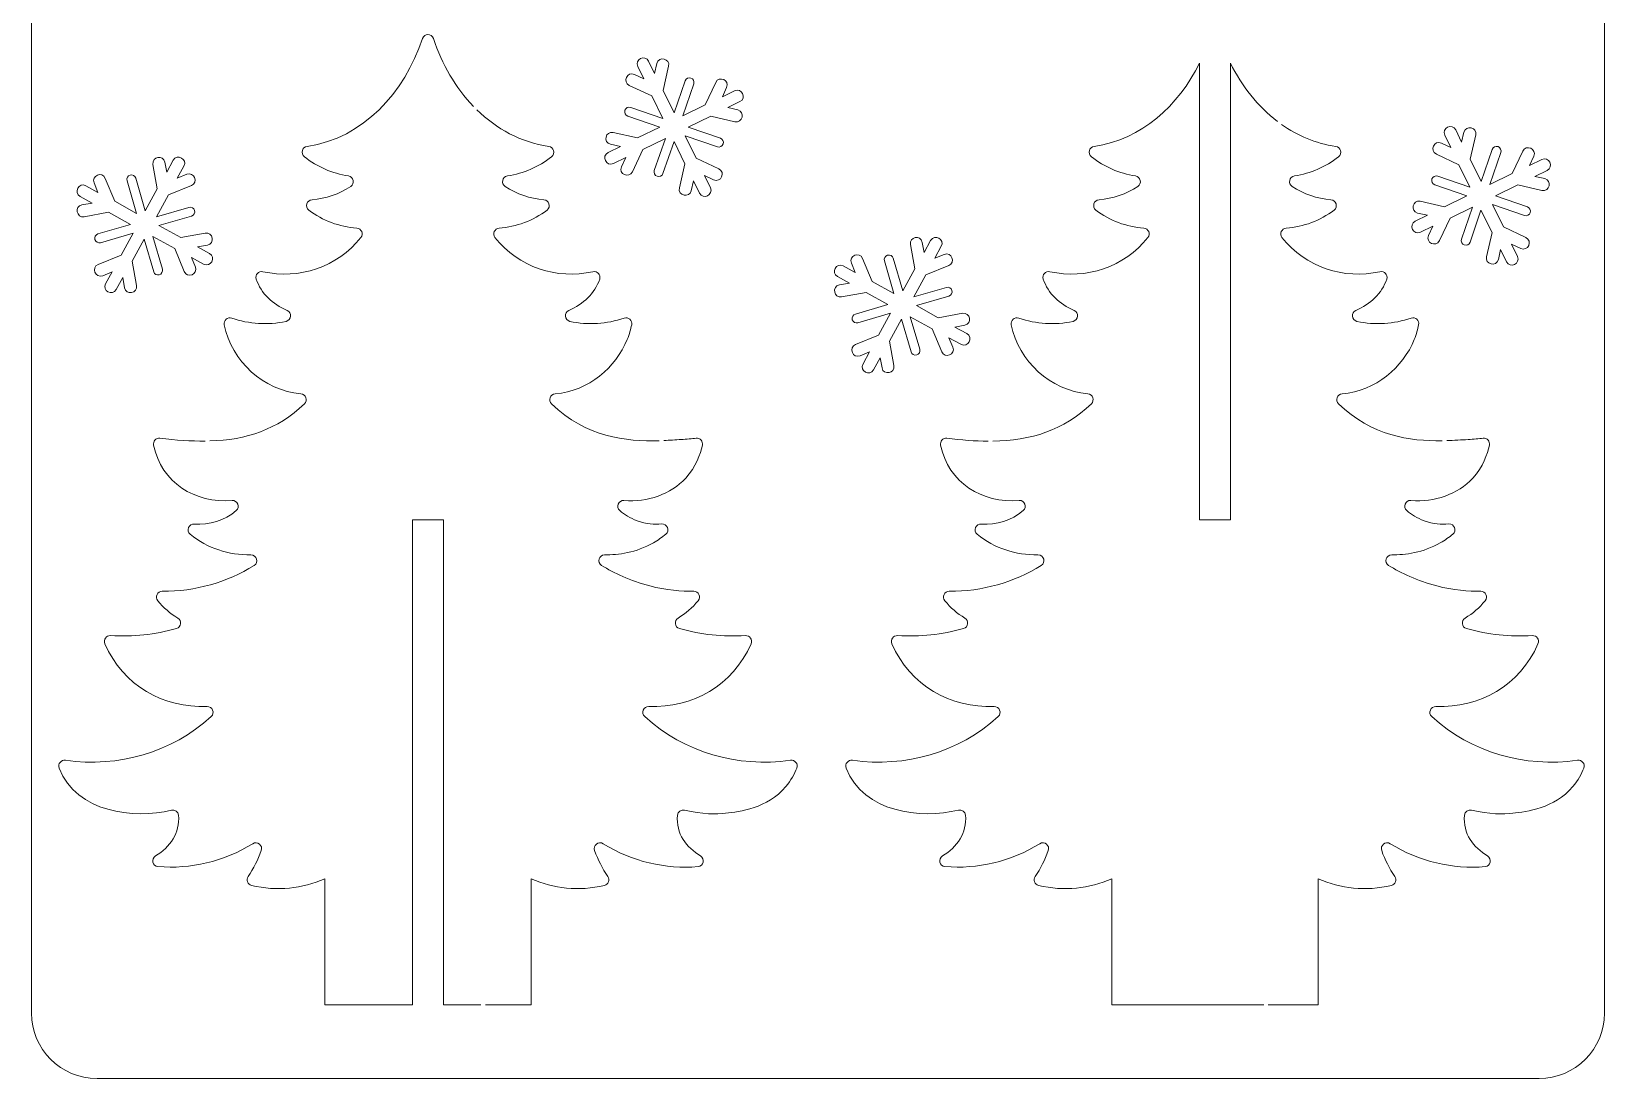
# Model space of a CAD drawing. Header units: inches. Extents: x -178 to -25, y -39 to 113.
# Drawn here: x -177.9 to -25.5, y -39.3 to 62.1 of the extents above; entities that cross this region are included whole.
import ezdxf

# ---------------------------------------------------------------- set-up
doc = ezdxf.new("R2010")
doc.units = ezdxf.units.IN
doc.header["$MEASUREMENT"] = 0
doc.layers.add('_U+0421_U+043B_U+043E_U+0439 1', color=7, linetype='Continuous')

msp = doc.modelspace()

# ---------------------------------------------------------------- linework, layer by layer
at = {"layer": '_U+0421_U+043B_U+043E_U+0439 1', "color": 1, "lineweight": 5, "true_color": 0xff0000}
for points, knots in [([(-25.47, 106.75), (-25.47, 106.75), (-25.47, -32.95), (-25.47, -32.95), (-25.47, -36.45), (-28.31, -39.3), (-31.82, -39.3), (-31.82, -39.3), (-171.52, -39.3), (-171.52, -39.3), (-175.03, -39.3), (-177.87, -36.45), (-177.87, -32.95), (-177.87, -32.95), (-177.87, 106.75), (-177.87, 106.75), (-177.87, 110.26), (-175.03, 113.1), (-171.52, 113.1), (-171.52, 113.1), (-31.82, 113.1), (-31.82, 113.1), (-28.31, 113.1), (-25.47, 110.26), (-25.47, 106.75)], [0, 0, 0, 0, 1, 1, 1, 2, 2, 2, 3, 3, 3, 4, 4, 4, 5, 5, 5, 6, 6, 6, 7, 7, 7, 8, 8, 8, 8]), ([(-160.59, 22.46), (-157.07, 22.57), (-154.04, 23.55), (-151.43, 26.06), (-151.09, 26.39), (-151.29, 26.98), (-151.76, 27.02), (-155.44, 27.37), (-158.46, 30.16), (-159.19, 33.72), (-159.28, 34.14), (-158.87, 34.49), (-158.47, 34.36), (-156.78, 33.79), (-154.98, 33.66), (-153.21, 34.05), (-152.68, 34.17), (-152.61, 34.9), (-153.11, 35.11), (-154.5, 35.72), (-155.63, 36.73), (-156.09, 38.15), (-156.23, 38.55), (-155.86, 38.95), (-155.44, 38.86), (-151.93, 38.08), (-148.26, 39.27), (-145.95, 42.17), (-145.67, 42.52), (-145.9, 43.04), (-146.35, 43.07), (-148.04, 43.21), (-149.64, 43.79), (-151, 44.83), (-151.4, 45.14), (-151.19, 45.79), (-150.69, 45.83), (-149.35, 45.94), (-148.06, 46.38), (-146.94, 47.11), (-146.52, 47.39), (-146.66, 48.05), (-147.16, 48.13), (-148.72, 48.38), (-150.19, 49), (-151.43, 50), (-151.82, 50.31), (-151.66, 50.92), (-151.16, 50.99), (-145.71, 51.8), (-141.74, 56.18), (-139.99, 61.44), (-139.82, 61.95), (-139.1, 61.95), (-138.93, 61.44), (-138.11, 58.96), (-136.79, 56.68), (-135.05, 54.87)], [0, 0, 0, 0, 1, 1, 1, 2, 2, 2, 3, 3, 3, 4, 4, 4, 5, 5, 5, 6, 6, 6, 7, 7, 7, 8, 8, 8, 9, 9, 9, 10, 10, 10, 11, 11, 11, 12, 12, 12, 13, 13, 13, 14, 14, 14, 15, 15, 15, 16, 16, 16, 17, 17, 17, 18, 18, 18, 19, 19, 19, 19]), ([(-84.74, 22.45), (-81.05, 22.5), (-77.89, 23.46), (-75.19, 26.06), (-74.85, 26.39), (-75.05, 26.98), (-75.52, 27.02), (-79.19, 27.37), (-82.21, 30.16), (-82.95, 33.72), (-83.03, 34.14), (-82.63, 34.49), (-82.22, 34.36), (-80.54, 33.79), (-78.73, 33.66), (-76.96, 34.05), (-76.43, 34.17), (-76.36, 34.9), (-76.86, 35.11), (-78.26, 35.72), (-79.39, 36.73), (-79.85, 38.15), (-79.98, 38.55), (-79.61, 38.95), (-79.2, 38.86), (-75.68, 38.08), (-72.01, 39.27), (-69.71, 42.17), (-69.43, 42.52), (-69.66, 43.04), (-70.1, 43.07), (-71.79, 43.21), (-73.4, 43.79), (-74.75, 44.83), (-75.15, 45.14), (-74.95, 45.79), (-74.44, 45.83), (-73.1, 45.94), (-71.82, 46.38), (-70.69, 47.11), (-70.27, 47.39), (-70.41, 48.05), (-70.91, 48.13), (-72.48, 48.38), (-73.94, 49), (-75.18, 50), (-75.57, 50.31), (-75.41, 50.92), (-74.92, 50.99), (-70.31, 51.68), (-66.76, 54.91), (-64.71, 59.07), (-64.71, 59.07), (-64.71, 14.83), (-64.71, 14.83), (-64.71, 14.83), (-61.71, 14.83), (-61.71, 14.83), (-61.71, 14.83), (-61.71, 59.07), (-61.71, 59.07), (-60.61, 56.83), (-59.07, 54.86), (-57.17, 53.41)], [0, 0, 0, 0, 1, 1, 1, 2, 2, 2, 3, 3, 3, 4, 4, 4, 5, 5, 5, 6, 6, 6, 7, 7, 7, 8, 8, 8, 9, 9, 9, 10, 10, 10, 11, 11, 11, 12, 12, 12, 13, 13, 13, 14, 14, 14, 15, 15, 15, 16, 16, 16, 17, 17, 17, 18, 18, 18, 19, 19, 19, 20, 20, 20, 21, 21, 21, 21]), ([(-134.72, 54.54), (-132.83, 52.69), (-130.48, 51.4), (-127.75, 50.99), (-127.26, 50.92), (-127.1, 50.31), (-127.48, 50), (-128.73, 49), (-130.19, 48.38), (-131.76, 48.13), (-132.26, 48.05), (-132.4, 47.39), (-131.98, 47.11), (-130.85, 46.38), (-129.57, 45.94), (-128.23, 45.83), (-127.72, 45.79), (-127.52, 45.14), (-127.92, 44.83), (-129.27, 43.79), (-130.88, 43.21), (-132.57, 43.07), (-133.01, 43.04), (-133.24, 42.52), (-132.97, 42.17), (-130.66, 39.27), (-126.99, 38.08), (-123.47, 38.86), (-123.06, 38.95), (-122.69, 38.55), (-122.82, 38.15), (-123.28, 36.73), (-124.42, 35.72), (-125.81, 35.11), (-126.31, 34.9), (-126.24, 34.17), (-125.71, 34.05), (-123.94, 33.66), (-122.13, 33.79), (-120.45, 34.36), (-120.04, 34.49), (-119.63, 34.14), (-119.72, 33.72), (-119.81, 33.3), (-119.94, 32.81), (-120.15, 32.3), (-121.25, 29.57), (-123.87, 27.33), (-127.14, 27.02), (-127.62, 26.98), (-127.83, 26.39), (-127.48, 26.07), (-124.1, 22.79), (-120.3, 22.4), (-117.05, 22.49)], [0, 0, 0, 0, 1, 1, 1, 2, 2, 2, 3, 3, 3, 4, 4, 4, 5, 5, 5, 6, 6, 6, 7, 7, 7, 8, 8, 8, 9, 9, 9, 10, 10, 10, 11, 11, 11, 12, 12, 12, 13, 13, 13, 14, 14, 14, 15, 15, 15, 16, 16, 16, 17, 17, 17, 18, 18, 18, 18]), ([(-56.76, 53.11), (-55.22, 52.03), (-53.46, 51.28), (-51.51, 50.99), (-51.02, 50.92), (-50.85, 50.31), (-51.24, 50), (-52.48, 49), (-53.95, 48.38), (-55.51, 48.13), (-56.01, 48.05), (-56.16, 47.39), (-55.73, 47.11), (-54.61, 46.38), (-53.32, 45.94), (-51.98, 45.83), (-51.47, 45.79), (-51.27, 45.14), (-51.67, 44.83), (-53.03, 43.79), (-54.63, 43.21), (-56.32, 43.07), (-56.77, 43.04), (-57, 42.52), (-56.72, 42.17), (-54.41, 39.27), (-50.74, 38.08), (-47.23, 38.86), (-46.81, 38.95), (-46.44, 38.55), (-46.57, 38.15), (-47.04, 36.73), (-48.17, 35.72), (-49.56, 35.11), (-50.06, 34.9), (-50, 34.17), (-49.46, 34.05), (-47.69, 33.66), (-45.89, 33.79), (-44.2, 34.36), (-43.79, 34.49), (-43.39, 34.14), (-43.48, 33.72), (-43.56, 33.3), (-43.7, 32.81), (-43.9, 32.3), (-45, 29.57), (-47.63, 27.33), (-50.9, 27.02), (-51.38, 26.98), (-51.58, 26.39), (-51.24, 26.07), (-47.99, 22.93), (-44.37, 22.44), (-41.2, 22.49)], [0, 0, 0, 0, 1, 1, 1, 2, 2, 2, 3, 3, 3, 4, 4, 4, 5, 5, 5, 6, 6, 6, 7, 7, 7, 8, 8, 8, 9, 9, 9, 10, 10, 10, 11, 11, 11, 12, 12, 12, 13, 13, 13, 14, 14, 14, 15, 15, 15, 16, 16, 16, 17, 17, 17, 18, 18, 18, 18]), ([(-161.03, 22.45), (-162.42, 22.43), (-163.88, 22.54), (-165.43, 22.73), (-165.81, 22.77), (-166.12, 22.42), (-166.04, 22.05), (-165.27, 18.41), (-162.03, 16.4), (-158.44, 16.7), (-157.9, 16.74), (-157.62, 16.06), (-158.03, 15.71), (-159.18, 14.75), (-160.64, 14.3), (-162.09, 14.41), (-162.64, 14.46), (-162.92, 13.77), (-162.49, 13.42), (-160.81, 12.06), (-158.75, 11.4), (-156.61, 11.43), (-156.03, 11.44), (-155.81, 10.69), (-156.3, 10.39), (-158.93, 8.77), (-162, 7.88), (-165.2, 7.91), (-165.68, 7.91), (-165.93, 7.35), (-165.63, 6.98), (-165.08, 6.31), (-164.43, 5.75), (-163.7, 5.31), (-163.27, 5.06), (-163.35, 4.42), (-163.83, 4.29), (-165.9, 3.71), (-168.05, 3.48), (-170.21, 3.61), (-170.63, 3.64), (-170.92, 3.21), (-170.75, 2.82), (-169.01, -1.23), (-165.09, -3.41), (-160.85, -3.26), (-160.34, -3.24), (-160.08, -3.88), (-160.46, -4.23), (-164.33, -7.76), (-169.43, -9.18), (-174.58, -8.47), (-175.01, -8.41), (-175.34, -8.82), (-175.19, -9.22), (-173.47, -13.57), (-167.97, -14.17), (-164.31, -13.31), (-163.98, -13.23), (-163.65, -13.45), (-163.62, -13.8), (-163.48, -15.51), (-164.44, -16.89), (-165.85, -17.73), (-166.31, -18.01), (-166.15, -18.73), (-165.62, -18.77), (-162.47, -19.02), (-159.24, -18.3), (-156.43, -16.55), (-155.98, -16.27), (-155.43, -16.73), (-155.61, -17.22), (-155.93, -18.1), (-156.36, -18.95), (-156.88, -19.73), (-157.09, -20.05), (-156.93, -20.5), (-156.56, -20.59), (-154.06, -21.19), (-151.63, -20.9), (-149.46, -19.94), (-149.46, -19.94), (-149.46, -32.17), (-149.46, -32.17), (-149.46, -32.17), (-140.96, -32.17), (-140.96, -32.17), (-140.96, -32.17), (-140.96, 14.82), (-140.96, 14.82), (-140.96, 14.82), (-137.96, 14.82), (-137.96, 14.82), (-137.96, 14.82), (-137.96, -32.17), (-137.96, -32.17), (-137.96, -32.17), (-134.33, -32.17), (-134.33, -32.17)], [0, 0, 0, 0, 1, 1, 1, 2, 2, 2, 3, 3, 3, 4, 4, 4, 5, 5, 5, 6, 6, 6, 7, 7, 7, 8, 8, 8, 9, 9, 9, 10, 10, 10, 11, 11, 11, 12, 12, 12, 13, 13, 13, 14, 14, 14, 15, 15, 15, 16, 16, 16, 17, 17, 17, 18, 18, 18, 19, 19, 19, 20, 20, 20, 21, 21, 21, 22, 22, 22, 23, 23, 23, 24, 24, 24, 25, 25, 25, 26, 26, 26, 27, 27, 27, 28, 28, 28, 29, 29, 29, 30, 30, 30, 31, 31, 31, 32, 32, 32, 33, 33, 33, 33]), ([(-116.61, 22.51), (-116.03, 22.53), (-115.46, 22.57), (-114.93, 22.6), (-114.38, 22.64), (-113.89, 22.68), (-113.48, 22.73), (-113.1, 22.77), (-112.79, 22.43), (-112.87, 22.05), (-113.06, 21.18), (-113.49, 19.95), (-114.49, 18.86), (-115.96, 17.28), (-118.17, 16.51), (-120.47, 16.7), (-121.01, 16.74), (-121.29, 16.06), (-120.87, 15.71), (-120.44, 15.35), (-119.88, 14.99), (-119.19, 14.73), (-118.32, 14.41), (-117.5, 14.36), (-116.82, 14.42), (-116.27, 14.46), (-115.99, 13.78), (-116.41, 13.43), (-116.77, 13.14), (-117.17, 12.86), (-117.62, 12.6), (-119.31, 11.64), (-121.02, 11.41), (-122.34, 11.43), (-122.9, 11.44), (-123.12, 10.7), (-122.64, 10.4), (-121.44, 9.67), (-119.88, 8.91), (-117.97, 8.42), (-116.36, 8.01), (-114.9, 7.9), (-113.71, 7.91), (-113.23, 7.91), (-112.98, 7.36), (-113.28, 6.98), (-113.83, 6.31), (-114.49, 5.75), (-115.22, 5.31), (-115.64, 5.06), (-115.57, 4.42), (-115.09, 4.29), (-113.02, 3.7), (-110.86, 3.48), (-108.7, 3.61), (-108.29, 3.64), (-108, 3.21), (-108.16, 2.82), (-109.91, -1.24), (-113.83, -3.41), (-118.06, -3.26), (-118.58, -3.24), (-118.84, -3.88), (-118.46, -4.23), (-114.59, -7.76), (-109.48, -9.18), (-104.33, -8.47), (-103.9, -8.41), (-103.57, -8.82), (-103.73, -9.23), (-103.95, -9.77), (-104.28, -10.41), (-104.79, -11.02), (-106.58, -13.16), (-109.27, -13.44), (-110.62, -13.59), (-111.48, -13.68), (-112.89, -13.73), (-114.6, -13.31), (-114.93, -13.23), (-115.27, -13.46), (-115.29, -13.8), (-115.45, -15.58), (-114.41, -16.92), (-113.06, -17.73), (-112.59, -18.01), (-112.75, -18.72), (-113.29, -18.77), (-116.44, -19.03), (-119.67, -18.3), (-122.49, -16.55), (-122.94, -16.27), (-123.49, -16.73), (-123.31, -17.22), (-122.98, -18.1), (-122.56, -18.95), (-122.04, -19.73), (-121.82, -20.05), (-121.98, -20.5), (-122.36, -20.59), (-124.86, -21.19), (-127.28, -20.9), (-129.46, -19.94), (-129.46, -19.94), (-129.46, -32.17), (-129.46, -32.17), (-129.46, -32.17), (-133.89, -32.17), (-133.89, -32.17)], [0, 0, 0, 0, 1, 1, 1, 2, 2, 2, 3, 3, 3, 4, 4, 4, 5, 5, 5, 6, 6, 6, 7, 7, 7, 8, 8, 8, 9, 9, 9, 10, 10, 10, 11, 11, 11, 12, 12, 12, 13, 13, 13, 14, 14, 14, 15, 15, 15, 16, 16, 16, 17, 17, 17, 18, 18, 18, 19, 19, 19, 20, 20, 20, 21, 21, 21, 22, 22, 22, 23, 23, 23, 24, 24, 24, 25, 25, 25, 26, 26, 26, 27, 27, 27, 28, 28, 28, 29, 29, 29, 30, 30, 30, 31, 31, 31, 32, 32, 32, 33, 33, 33, 34, 34, 34, 35, 35, 35, 36, 36, 36, 36]), ([(-85.18, 22.44), (-86.45, 22.45), (-87.78, 22.55), (-89.18, 22.73), (-89.56, 22.77), (-89.87, 22.42), (-89.8, 22.05), (-89.02, 18.41), (-85.78, 16.4), (-82.19, 16.7), (-81.65, 16.74), (-81.38, 16.06), (-81.79, 15.71), (-82.93, 14.75), (-84.39, 14.3), (-85.84, 14.41), (-86.4, 14.46), (-86.67, 13.77), (-86.24, 13.42), (-84.57, 12.06), (-82.5, 11.4), (-80.36, 11.43), (-79.78, 11.44), (-79.56, 10.69), (-80.05, 10.39), (-82.69, 8.77), (-85.75, 7.88), (-88.96, 7.91), (-89.43, 7.91), (-89.68, 7.35), (-89.38, 6.98), (-88.84, 6.31), (-88.18, 5.75), (-87.45, 5.31), (-87.02, 5.06), (-87.1, 4.42), (-87.58, 4.29), (-89.65, 3.71), (-91.8, 3.48), (-93.96, 3.61), (-94.38, 3.64), (-94.67, 3.21), (-94.51, 2.82), (-92.76, -1.23), (-88.84, -3.41), (-84.61, -3.26), (-84.1, -3.24), (-83.83, -3.88), (-84.21, -4.23), (-88.08, -7.76), (-93.19, -9.18), (-98.34, -8.47), (-98.76, -8.41), (-99.1, -8.82), (-98.94, -9.22), (-97.23, -13.57), (-91.72, -14.17), (-88.07, -13.3), (-87.74, -13.23), (-87.4, -13.45), (-87.38, -13.8), (-87.23, -15.51), (-88.2, -16.89), (-89.61, -17.73), (-90.07, -18.01), (-89.91, -18.73), (-89.37, -18.77), (-86.22, -19.02), (-83, -18.3), (-80.18, -16.55), (-79.73, -16.27), (-79.18, -16.73), (-79.36, -17.22), (-79.69, -18.1), (-80.11, -18.95), (-80.63, -19.73), (-80.85, -20.05), (-80.69, -20.5), (-80.31, -20.59), (-77.82, -21.19), (-75.39, -20.9), (-73.21, -19.94), (-73.21, -19.94), (-73.21, -32.17), (-73.21, -32.17), (-73.21, -32.17), (-58.49, -32.17), (-58.49, -32.17)], [0, 0, 0, 0, 1, 1, 1, 2, 2, 2, 3, 3, 3, 4, 4, 4, 5, 5, 5, 6, 6, 6, 7, 7, 7, 8, 8, 8, 9, 9, 9, 10, 10, 10, 11, 11, 11, 12, 12, 12, 13, 13, 13, 14, 14, 14, 15, 15, 15, 16, 16, 16, 17, 17, 17, 18, 18, 18, 19, 19, 19, 20, 20, 20, 21, 21, 21, 22, 22, 22, 23, 23, 23, 24, 24, 24, 25, 25, 25, 26, 26, 26, 27, 27, 27, 28, 28, 28, 29, 29, 29, 29]), ([(-40.76, 22.5), (-40.04, 22.52), (-39.34, 22.56), (-38.68, 22.6), (-38.14, 22.64), (-37.65, 22.68), (-37.24, 22.73), (-36.85, 22.77), (-36.55, 22.43), (-36.63, 22.05), (-36.82, 21.18), (-37.24, 19.95), (-38.24, 18.86), (-39.71, 17.28), (-41.92, 16.51), (-44.23, 16.7), (-44.77, 16.74), (-45.04, 16.06), (-44.63, 15.71), (-44.2, 15.35), (-43.64, 14.99), (-42.94, 14.73), (-42.07, 14.41), (-41.25, 14.36), (-40.57, 14.42), (-40.02, 14.46), (-39.74, 13.78), (-40.17, 13.43), (-40.52, 13.14), (-40.92, 12.86), (-41.38, 12.6), (-43.06, 11.64), (-44.77, 11.41), (-46.09, 11.43), (-46.65, 11.44), (-46.87, 10.7), (-46.39, 10.4), (-45.19, 9.67), (-43.63, 8.91), (-41.73, 8.42), (-40.11, 8.01), (-38.65, 7.9), (-37.47, 7.91), (-36.99, 7.91), (-36.73, 7.36), (-37.04, 6.98), (-37.58, 6.31), (-38.24, 5.75), (-38.97, 5.31), (-39.4, 5.06), (-39.32, 4.42), (-38.84, 4.29), (-36.77, 3.7), (-34.62, 3.48), (-32.46, 3.61), (-32.04, 3.64), (-31.75, 3.21), (-31.92, 2.82), (-33.66, -1.24), (-37.59, -3.41), (-41.81, -3.26), (-42.33, -3.24), (-42.59, -3.88), (-42.21, -4.23), (-38.34, -7.76), (-33.24, -9.18), (-28.08, -8.47), (-27.66, -8.41), (-27.33, -8.82), (-27.48, -9.23), (-27.7, -9.77), (-28.03, -10.41), (-28.55, -11.02), (-30.34, -13.16), (-33.02, -13.44), (-34.37, -13.59), (-35.24, -13.68), (-36.64, -13.73), (-38.35, -13.31), (-38.69, -13.23), (-39.02, -13.46), (-39.05, -13.8), (-39.2, -15.58), (-38.17, -16.92), (-36.81, -17.73), (-36.35, -18.01), (-36.5, -18.72), (-37.04, -18.77), (-40.19, -19.03), (-43.42, -18.3), (-46.24, -16.55), (-46.69, -16.27), (-47.24, -16.73), (-47.06, -17.22), (-46.74, -18.1), (-46.31, -18.95), (-45.79, -19.73), (-45.58, -20.05), (-45.74, -20.5), (-46.12, -20.59), (-48.61, -21.19), (-51.04, -20.9), (-53.21, -19.94), (-53.21, -19.94), (-53.21, -32.17), (-53.21, -32.17), (-53.21, -32.17), (-58.05, -32.17), (-58.05, -32.17)], [0, 0, 0, 0, 1, 1, 1, 2, 2, 2, 3, 3, 3, 4, 4, 4, 5, 5, 5, 6, 6, 6, 7, 7, 7, 8, 8, 8, 9, 9, 9, 10, 10, 10, 11, 11, 11, 12, 12, 12, 13, 13, 13, 14, 14, 14, 15, 15, 15, 16, 16, 16, 17, 17, 17, 18, 18, 18, 19, 19, 19, 20, 20, 20, 21, 21, 21, 22, 22, 22, 23, 23, 23, 24, 24, 24, 25, 25, 25, 26, 26, 26, 27, 27, 27, 28, 28, 28, 29, 29, 29, 30, 30, 30, 31, 31, 31, 32, 32, 32, 33, 33, 33, 34, 34, 34, 35, 35, 35, 36, 36, 36, 36])]:
    msp.add_open_spline(points, degree=3, knots=knots, dxfattribs=at)
at = {"layer": '_U+0421_U+043B_U+043E_U+0439 1', "color": 7, "lineweight": 5, "true_color": 0xffffff}
for points in [[(-109.23, 55.33), (-109.23, 55.33), (-110.42, 54.75), (-110.42, 54.75), (-110.42, 54.75), (-109.45, 54.53), (-109.45, 54.53), (-108.73, 54.35), (-108.97, 53.21), (-109.72, 53.38), (-109.72, 53.38), (-112.06, 53.92), (-112.06, 53.92), (-112.06, 53.92), (-114.24, 52.85), (-114.24, 52.85), (-114.24, 52.85), (-111.13, 51.79), (-111.13, 51.79), (-110.9, 51.71), (-110.78, 51.45), (-110.86, 51.23), (-110.93, 51), (-111.19, 50.88), (-111.42, 50.95), (-111.42, 50.95), (-114.53, 52.02), (-114.53, 52.02), (-114.53, 52.02), (-113.46, 49.85), (-113.46, 49.85), (-113.46, 49.85), (-111.28, 48.83), (-111.28, 48.83), (-110.59, 48.5), (-111.08, 47.43), (-111.78, 47.76), (-111.78, 47.76), (-112.67, 48.18), (-112.67, 48.18), (-112.67, 48.18), (-112.09, 46.99), (-112.09, 46.99), (-111.93, 46.65), (-112.12, 46.34), (-112.38, 46.21), (-112.64, 46.09), (-112.98, 46.13), (-113.15, 46.48), (-113.15, 46.48), (-113.73, 47.66), (-113.73, 47.66), (-113.73, 47.66), (-113.95, 46.7), (-113.95, 46.7), (-114.04, 46.33), (-114.37, 46.2), (-114.65, 46.28), (-114.95, 46.34), (-115.19, 46.6), (-115.1, 46.97), (-115.1, 46.97), (-114.56, 49.31), (-114.56, 49.31), (-114.56, 49.31), (-115.62, 51.48), (-115.62, 51.48), (-115.62, 51.48), (-116.69, 48.37), (-116.69, 48.37), (-116.77, 48.15), (-117.03, 48.02), (-117.25, 48.1), (-117.48, 48.18), (-117.6, 48.44), (-117.53, 48.66), (-117.53, 48.66), (-116.46, 51.77), (-116.46, 51.77), (-116.46, 51.77), (-118.63, 50.71), (-118.63, 50.71), (-118.63, 50.71), (-119.65, 48.53), (-119.65, 48.53), (-119.8, 48.19), (-120.16, 48.15), (-120.42, 48.26), (-120.69, 48.37), (-120.87, 48.68), (-120.72, 49.02), (-120.72, 49.02), (-120.3, 49.92), (-120.3, 49.92), (-120.3, 49.92), (-121.49, 49.34), (-121.49, 49.34), (-122.18, 49), (-122.69, 50.06), (-122, 50.39), (-122, 50.39), (-120.82, 50.97), (-120.82, 50.97), (-120.82, 50.97), (-121.78, 51.2), (-121.78, 51.2), (-122.51, 51.38), (-122.26, 52.51), (-121.51, 52.34), (-121.51, 52.34), (-119.17, 51.81), (-119.17, 51.81), (-119.17, 51.81), (-116.99, 52.87), (-116.99, 52.87), (-116.99, 52.87), (-120.1, 53.94), (-120.1, 53.94), (-120.33, 54.01), (-120.45, 54.27), (-120.38, 54.5), (-120.3, 54.72), (-120.04, 54.85), (-119.82, 54.77), (-119.82, 54.77), (-116.71, 53.7), (-116.71, 53.7), (-116.71, 53.7), (-117.77, 55.88), (-117.77, 55.88), (-117.77, 55.88), (-119.95, 56.89), (-119.95, 56.89), (-120.64, 57.22), (-120.15, 58.29), (-119.46, 57.96), (-119.46, 57.96), (-118.56, 57.55), (-118.56, 57.55), (-118.56, 57.55), (-119.14, 58.73), (-119.14, 58.73), (-119.48, 59.42), (-118.42, 59.94), (-118.08, 59.25), (-118.08, 59.25), (-117.5, 58.06), (-117.5, 58.06), (-117.5, 58.06), (-117.28, 59.03), (-117.28, 59.03), (-117.19, 59.39), (-116.86, 59.53), (-116.58, 59.45), (-116.28, 59.38), (-116.05, 59.12), (-116.14, 58.76), (-116.14, 58.76), (-116.67, 56.41), (-116.67, 56.41), (-116.67, 56.41), (-115.61, 54.24), (-115.61, 54.24), (-115.61, 54.24), (-114.54, 57.35), (-114.54, 57.35), (-114.46, 57.57), (-114.21, 57.7), (-113.98, 57.62), (-113.76, 57.55), (-113.63, 57.29), (-113.71, 57.06), (-113.71, 57.06), (-114.78, 53.95), (-114.78, 53.95), (-114.78, 53.95), (-112.6, 55.02), (-112.6, 55.02), (-112.6, 55.02), (-111.58, 57.19), (-111.58, 57.19), (-111.43, 57.54), (-111.08, 57.58), (-110.81, 57.47), (-110.54, 57.36), (-110.36, 57.04), (-110.52, 56.7), (-110.52, 56.7), (-110.93, 55.8), (-110.93, 55.8), (-110.93, 55.8), (-109.75, 56.38), (-109.75, 56.38), (-109.06, 56.72), (-108.54, 55.67), (-109.23, 55.33)], [(-31.53, 46.73), (-31.53, 46.73), (-33.88, 47.26), (-33.88, 47.26), (-33.88, 47.26), (-36.05, 46.2), (-36.05, 46.2), (-36.05, 46.2), (-32.94, 45.13), (-32.94, 45.13), (-32.72, 45.05), (-32.59, 44.8), (-32.67, 44.57), (-32.74, 44.35), (-33, 44.22), (-33.23, 44.3), (-33.23, 44.3), (-36.34, 45.37), (-36.34, 45.37), (-36.34, 45.37), (-35.27, 43.19), (-35.27, 43.19), (-35.27, 43.19), (-33.1, 42.17), (-33.1, 42.17), (-32.4, 41.85), (-32.89, 40.78), (-33.59, 41.11), (-33.59, 41.11), (-34.48, 41.52), (-34.48, 41.52), (-34.48, 41.52), (-33.91, 40.34), (-33.91, 40.34), (-33.74, 39.99), (-33.93, 39.68), (-34.19, 39.56), (-34.45, 39.43), (-34.79, 39.48), (-34.96, 39.82), (-34.96, 39.82), (-35.54, 41.01), (-35.54, 41.01), (-35.54, 41.01), (-35.76, 40.04), (-35.76, 40.04), (-35.85, 39.68), (-36.19, 39.54), (-36.46, 39.62), (-36.76, 39.69), (-37, 39.95), (-36.91, 40.31), (-36.91, 40.31), (-36.37, 42.65), (-36.37, 42.65), (-36.37, 42.65), (-37.44, 44.83), (-37.44, 44.83), (-37.44, 44.83), (-38.5, 41.72), (-38.5, 41.72), (-38.58, 41.49), (-38.84, 41.37), (-39.06, 41.45), (-39.29, 41.52), (-39.41, 41.78), (-39.34, 42.01), (-39.34, 42.01), (-38.27, 45.12), (-38.27, 45.12), (-38.27, 45.12), (-40.44, 44.05), (-40.44, 44.05), (-40.44, 44.05), (-41.46, 41.87), (-41.46, 41.87), (-41.61, 41.53), (-41.97, 41.49), (-42.24, 41.6), (-42.5, 41.71), (-42.68, 42.03), (-42.53, 42.37), (-42.53, 42.37), (-42.11, 43.26), (-42.11, 43.26), (-42.11, 43.26), (-43.3, 42.68), (-43.3, 42.68), (-43.99, 42.35), (-44.5, 43.4), (-43.81, 43.74), (-43.81, 43.74), (-42.63, 44.32), (-42.63, 44.32), (-42.63, 44.32), (-43.59, 44.54), (-43.59, 44.54), (-44.32, 44.72), (-44.07, 45.85), (-43.32, 45.69), (-43.32, 45.69), (-40.98, 45.15), (-40.98, 45.15), (-40.98, 45.15), (-38.81, 46.21), (-38.81, 46.21), (-38.81, 46.21), (-41.92, 47.28), (-41.92, 47.28), (-42.14, 47.36), (-42.27, 47.62), (-42.19, 47.84), (-42.11, 48.07), (-41.85, 48.19), (-41.63, 48.12), (-41.63, 48.12), (-38.52, 47.05), (-38.52, 47.05), (-38.52, 47.05), (-39.58, 49.22), (-39.58, 49.22), (-39.58, 49.22), (-41.76, 50.24), (-41.76, 50.24), (-42.45, 50.57), (-41.96, 51.64), (-41.27, 51.31), (-41.27, 51.31), (-40.37, 50.89), (-40.37, 50.89), (-40.37, 50.89), (-40.95, 52.08), (-40.95, 52.08), (-41.29, 52.77), (-40.23, 53.28), (-39.89, 52.59), (-39.89, 52.59), (-39.32, 51.41), (-39.32, 51.41), (-39.32, 51.41), (-39.09, 52.37), (-39.09, 52.37), (-39, 52.73), (-38.67, 52.87), (-38.39, 52.79), (-38.09, 52.73), (-37.86, 52.47), (-37.95, 52.1), (-37.95, 52.1), (-38.48, 49.76), (-38.48, 49.76), (-38.48, 49.76), (-37.42, 47.58), (-37.42, 47.58), (-37.42, 47.58), (-36.35, 50.69), (-36.35, 50.69), (-36.28, 50.92), (-36.02, 51.05), (-35.79, 50.97), (-35.57, 50.89), (-35.44, 50.63), (-35.52, 50.41), (-35.52, 50.41), (-36.59, 47.3), (-36.59, 47.3), (-36.59, 47.3), (-34.41, 48.36), (-34.41, 48.36), (-34.41, 48.36), (-33.4, 50.54), (-33.4, 50.54), (-33.24, 50.88), (-32.89, 50.92), (-32.62, 50.81), (-32.35, 50.7), (-32.17, 50.39), (-32.33, 50.05), (-32.33, 50.05), (-32.74, 49.15), (-32.74, 49.15), (-32.74, 49.15), (-31.56, 49.73), (-31.56, 49.73), (-30.87, 50.07), (-30.35, 49.01), (-31.04, 48.67), (-31.04, 48.67), (-32.23, 48.09), (-32.23, 48.09), (-32.23, 48.09), (-31.26, 47.87), (-31.26, 47.87), (-30.54, 47.69), (-30.78, 46.56), (-31.53, 46.73)], [(-161.2, 39.59), (-161.2, 39.59), (-162.36, 40.23), (-162.36, 40.23), (-162.36, 40.23), (-161.98, 39.31), (-161.98, 39.31), (-161.71, 38.61), (-162.78, 38.16), (-163.07, 38.87), (-163.07, 38.87), (-163.99, 41.09), (-163.99, 41.09), (-163.99, 41.09), (-166.11, 42.26), (-166.11, 42.26), (-166.11, 42.26), (-165.19, 39.1), (-165.19, 39.1), (-165.12, 38.87), (-165.26, 38.62), (-165.49, 38.55), (-165.71, 38.49), (-165.97, 38.62), (-166.03, 38.85), (-166.03, 38.85), (-166.95, 42.01), (-166.95, 42.01), (-166.95, 42.01), (-168.12, 39.88), (-168.12, 39.88), (-168.12, 39.88), (-167.69, 37.52), (-167.69, 37.52), (-167.56, 36.76), (-168.72, 36.55), (-168.85, 37.31), (-168.85, 37.31), (-169.03, 38.28), (-169.03, 38.28), (-169.03, 38.28), (-169.66, 37.12), (-169.66, 37.12), (-169.84, 36.79), (-170.21, 36.77), (-170.46, 36.91), (-170.71, 37.04), (-170.87, 37.35), (-170.69, 37.69), (-170.69, 37.69), (-170.06, 38.84), (-170.06, 38.84), (-170.06, 38.84), (-170.97, 38.47), (-170.97, 38.47), (-171.32, 38.33), (-171.62, 38.53), (-171.72, 38.8), (-171.84, 39.08), (-171.76, 39.42), (-171.41, 39.56), (-171.41, 39.56), (-169.19, 40.47), (-169.19, 40.47), (-169.19, 40.47), (-168.03, 42.6), (-168.03, 42.6), (-168.03, 42.6), (-171.18, 41.67), (-171.18, 41.67), (-171.41, 41.61), (-171.66, 41.75), (-171.73, 41.97), (-171.8, 42.2), (-171.66, 42.45), (-171.43, 42.52), (-171.43, 42.52), (-168.27, 43.44), (-168.27, 43.44), (-168.27, 43.44), (-170.4, 44.61), (-170.4, 44.61), (-170.4, 44.61), (-172.76, 44.18), (-172.76, 44.18), (-173.13, 44.11), (-173.37, 44.37), (-173.43, 44.66), (-173.5, 44.94), (-173.34, 45.26), (-172.98, 45.34), (-172.98, 45.34), (-172, 45.51), (-172, 45.51), (-172, 45.51), (-173.16, 46.15), (-173.16, 46.15), (-173.83, 46.52), (-173.27, 47.55), (-172.6, 47.18), (-172.6, 47.18), (-171.44, 46.54), (-171.44, 46.54), (-171.44, 46.54), (-171.81, 47.46), (-171.81, 47.46), (-172.09, 48.16), (-171.02, 48.61), (-170.72, 47.9), (-170.72, 47.9), (-169.81, 45.68), (-169.81, 45.68), (-169.81, 45.68), (-167.69, 44.51), (-167.69, 44.51), (-167.69, 44.51), (-168.61, 47.67), (-168.61, 47.67), (-168.67, 47.9), (-168.54, 48.15), (-168.31, 48.22), (-168.08, 48.28), (-167.83, 48.15), (-167.76, 47.92), (-167.76, 47.92), (-166.84, 44.76), (-166.84, 44.76), (-166.84, 44.76), (-165.68, 46.88), (-165.68, 46.88), (-165.68, 46.88), (-166.1, 49.25), (-166.1, 49.25), (-166.23, 50.01), (-165.08, 50.22), (-164.95, 49.46), (-164.95, 49.46), (-164.77, 48.49), (-164.77, 48.49), (-164.77, 48.49), (-164.13, 49.65), (-164.13, 49.65), (-163.77, 50.32), (-162.74, 49.76), (-163.1, 49.08), (-163.1, 49.08), (-163.74, 47.93), (-163.74, 47.93), (-163.74, 47.93), (-162.82, 48.3), (-162.82, 48.3), (-162.47, 48.44), (-162.17, 48.24), (-162.07, 47.97), (-161.96, 47.69), (-162.03, 47.35), (-162.38, 47.21), (-162.38, 47.21), (-164.6, 46.3), (-164.6, 46.3), (-164.6, 46.3), (-165.77, 44.17), (-165.77, 44.17), (-165.77, 44.17), (-162.61, 45.09), (-162.61, 45.09), (-162.38, 45.16), (-162.13, 45.02), (-162.06, 44.8), (-162, 44.57), (-162.14, 44.32), (-162.36, 44.25), (-162.36, 44.25), (-165.52, 43.33), (-165.52, 43.33), (-165.52, 43.33), (-163.4, 42.16), (-163.4, 42.16), (-163.4, 42.16), (-161.03, 42.59), (-161.03, 42.59), (-160.66, 42.66), (-160.43, 42.4), (-160.36, 42.11), (-160.3, 41.83), (-160.45, 41.51), (-160.82, 41.43), (-160.82, 41.43), (-161.79, 41.26), (-161.79, 41.26), (-161.79, 41.26), (-160.63, 40.62), (-160.63, 40.62), (-159.96, 40.25), (-160.53, 39.22), (-161.2, 39.59)], [(-87.82, 31.83), (-87.82, 31.83), (-88.98, 32.46), (-88.98, 32.46), (-88.98, 32.46), (-88.6, 31.55), (-88.6, 31.55), (-88.33, 30.85), (-89.4, 30.4), (-89.69, 31.11), (-89.69, 31.11), (-90.61, 33.33), (-90.61, 33.33), (-90.61, 33.33), (-92.73, 34.49), (-92.73, 34.49), (-92.73, 34.49), (-91.81, 31.34), (-91.81, 31.34), (-91.74, 31.11), (-91.88, 30.86), (-92.11, 30.79), (-92.34, 30.72), (-92.59, 30.86), (-92.66, 31.09), (-92.66, 31.09), (-93.58, 34.25), (-93.58, 34.25), (-93.58, 34.25), (-94.74, 32.12), (-94.74, 32.12), (-94.74, 32.12), (-94.31, 29.76), (-94.31, 29.76), (-94.18, 29), (-95.34, 28.79), (-95.47, 29.54), (-95.47, 29.54), (-95.65, 30.52), (-95.65, 30.52), (-95.65, 30.52), (-96.28, 29.36), (-96.28, 29.36), (-96.47, 29.02), (-96.83, 29.01), (-97.08, 29.14), (-97.34, 29.28), (-97.5, 29.59), (-97.31, 29.93), (-97.31, 29.93), (-96.68, 31.08), (-96.68, 31.08), (-96.68, 31.08), (-97.59, 30.71), (-97.59, 30.71), (-97.94, 30.57), (-98.25, 30.76), (-98.34, 31.04), (-98.46, 31.32), (-98.38, 31.66), (-98.04, 31.8), (-98.04, 31.8), (-95.81, 32.71), (-95.81, 32.71), (-95.81, 32.71), (-94.65, 34.83), (-94.65, 34.83), (-94.65, 34.83), (-97.81, 33.91), (-97.81, 33.91), (-98.03, 33.85), (-98.29, 33.98), (-98.35, 34.21), (-98.42, 34.44), (-98.28, 34.69), (-98.05, 34.76), (-98.05, 34.76), (-94.9, 35.68), (-94.9, 35.68), (-94.9, 35.68), (-97.02, 36.84), (-97.02, 36.84), (-97.02, 36.84), (-99.38, 36.42), (-99.38, 36.42), (-99.75, 36.35), (-99.99, 36.61), (-100.05, 36.89), (-100.12, 37.18), (-99.97, 37.5), (-99.6, 37.57), (-99.6, 37.57), (-98.63, 37.75), (-98.63, 37.75), (-98.63, 37.75), (-99.78, 38.39), (-99.78, 38.39), (-100.46, 38.75), (-99.89, 39.78), (-99.22, 39.42), (-99.22, 39.42), (-98.06, 38.78), (-98.06, 38.78), (-98.06, 38.78), (-98.43, 39.7), (-98.43, 39.7), (-98.71, 40.39), (-97.64, 40.85), (-97.35, 40.14), (-97.35, 40.14), (-96.43, 37.92), (-96.43, 37.92), (-96.43, 37.92), (-94.31, 36.75), (-94.31, 36.75), (-94.31, 36.75), (-95.23, 39.91), (-95.23, 39.91), (-95.3, 40.14), (-95.16, 40.39), (-94.93, 40.46), (-94.7, 40.52), (-94.45, 40.38), (-94.38, 40.16), (-94.38, 40.16), (-93.46, 37), (-93.46, 37), (-93.46, 37), (-92.3, 39.12), (-92.3, 39.12), (-92.3, 39.12), (-92.72, 41.49), (-92.72, 41.49), (-92.86, 42.24), (-91.7, 42.46), (-91.57, 41.7), (-91.57, 41.7), (-91.39, 40.73), (-91.39, 40.73), (-91.39, 40.73), (-90.76, 41.89), (-90.76, 41.89), (-90.39, 42.56), (-89.36, 41.99), (-89.73, 41.32), (-89.73, 41.32), (-90.36, 40.17), (-90.36, 40.17), (-90.36, 40.17), (-89.45, 40.54), (-89.45, 40.54), (-89.1, 40.68), (-88.79, 40.48), (-88.7, 40.21), (-88.58, 39.93), (-88.66, 39.59), (-89, 39.45), (-89, 39.45), (-91.23, 38.54), (-91.23, 38.54), (-91.23, 38.54), (-92.39, 36.41), (-92.39, 36.41), (-92.39, 36.41), (-89.23, 37.33), (-89.23, 37.33), (-89.01, 37.4), (-88.75, 37.26), (-88.69, 37.03), (-88.62, 36.81), (-88.76, 36.55), (-88.99, 36.49), (-88.99, 36.49), (-92.14, 35.57), (-92.14, 35.57), (-92.14, 35.57), (-90.02, 34.4), (-90.02, 34.4), (-90.02, 34.4), (-87.65, 34.83), (-87.65, 34.83), (-87.29, 34.9), (-87.05, 34.63), (-86.99, 34.35), (-86.92, 34.07), (-87.07, 33.74), (-87.44, 33.67), (-87.44, 33.67), (-88.41, 33.49), (-88.41, 33.49), (-88.41, 33.49), (-87.26, 32.86), (-87.26, 32.86), (-86.58, 32.49), (-87.15, 31.46), (-87.82, 31.83)]]:
    msp.add_open_spline(points, degree=3, knots=[0, 0, 0, 0, 1, 1, 1, 2, 2, 2, 3, 3, 3, 4, 4, 4, 5, 5, 5, 6, 6, 6, 7, 7, 7, 8, 8, 8, 9, 9, 9, 10, 10, 10, 11, 11, 11, 12, 12, 12, 13, 13, 13, 14, 14, 14, 15, 15, 15, 16, 16, 16, 17, 17, 17, 18, 18, 18, 19, 19, 19, 20, 20, 20, 21, 21, 21, 22, 22, 22, 23, 23, 23, 24, 24, 24, 25, 25, 25, 26, 26, 26, 27, 27, 27, 28, 28, 28, 29, 29, 29, 30, 30, 30, 31, 31, 31, 32, 32, 32, 33, 33, 33, 34, 34, 34, 35, 35, 35, 36, 36, 36, 37, 37, 37, 38, 38, 38, 39, 39, 39, 40, 40, 40, 41, 41, 41, 42, 42, 42, 43, 43, 43, 44, 44, 44, 45, 45, 45, 46, 46, 46, 47, 47, 47, 48, 48, 48, 49, 49, 49, 50, 50, 50, 51, 51, 51, 52, 52, 52, 53, 53, 53, 54, 54, 54, 55, 55, 55, 56, 56, 56, 57, 57, 57, 58, 58, 58, 59, 59, 59, 60, 60, 60, 61, 61, 61, 62, 62, 62, 63, 63, 63, 64, 64, 64, 65, 65, 65, 65], dxfattribs=at)

doc.saveas('drawing.dxf')
